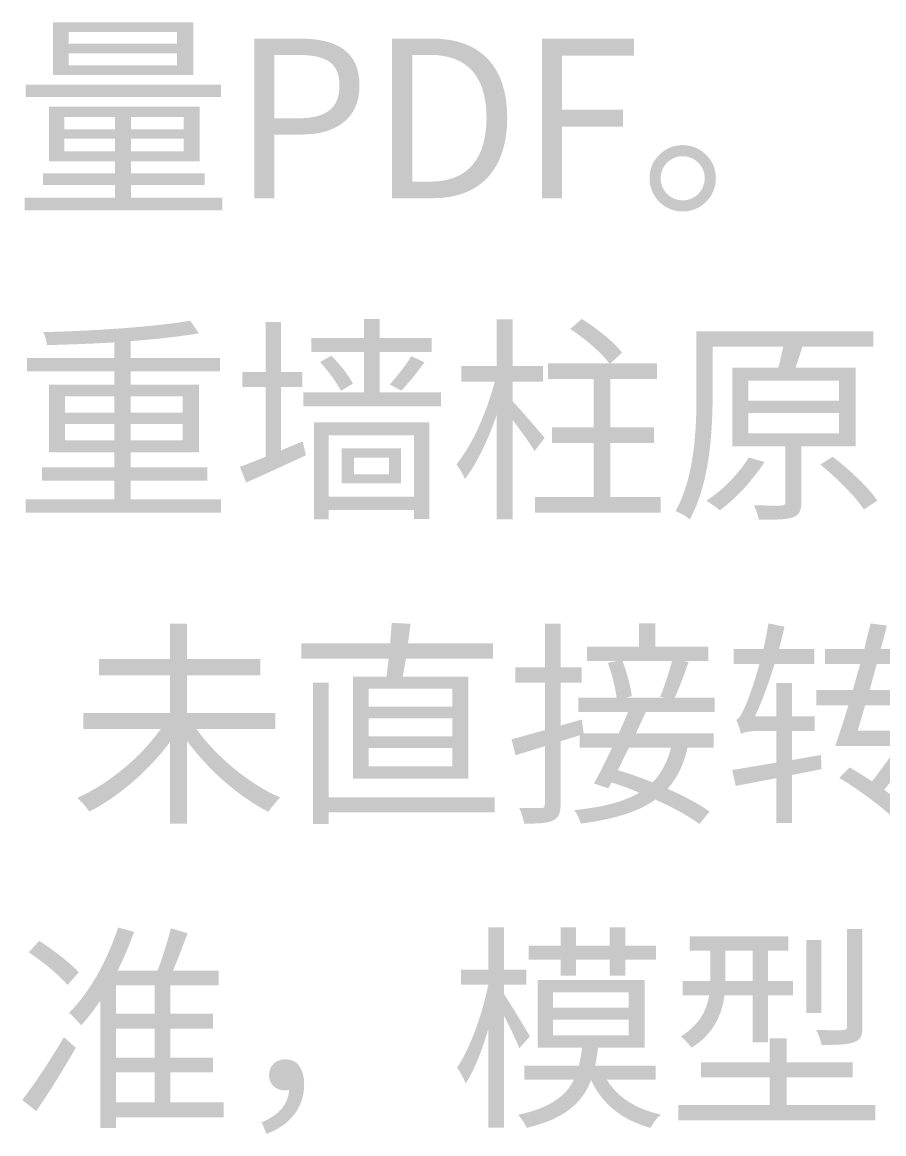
# Model space of a CAD drawing. Header units: millimetres. Extents: x -4600 to 229000, y -4300 to 19460.
# Drawn here: x 21457 to 22590, y 13764 to 15226 of the extents above; entities that cross this region are included whole.
import ezdxf

# ---------------------------------------------------------------- set-up
doc = ezdxf.new("R2010")
doc.units = ezdxf.units.MM
doc.header["$LTSCALE"] = 100
doc.layers.add('A-NOTE', color=7, linetype='Continuous', lineweight=18)

# ---------------------------------------------------------------- blocks, each defined once
blk = doc.blocks.new('A01_SHEET')
at = {"layer": 'A-NOTE'}
h = blk.add_hatch(color=256, dxfattribs=at)
h.paths.add_polyline_path([(21497.8, 15226.5), (21497.8, 15156.9), (21682.6, 15156.9), (21682.6, 15226.5), (21497.8, 15226.5)])
h.paths.add_polyline_path([(21518.7, 15185.5), (21661.1, 15185.5), (21661.1, 15169.8), (21518.7, 15169.8), (21518.7, 15185.5)], flags=0)
h.paths.add_polyline_path([(21518.7, 15213.6), (21661.1, 15213.6), (21661.1, 15198.1), (21518.7, 15198.1), (21518.7, 15213.6)], flags=0)
h = blk.add_hatch(color=256, dxfattribs=at)
edge = h.paths.add_edge_path()
edge.add_line((21762.6, 14995), (21788.9, 14995))
edge.add_line((21788.9, 14995), (21788.9, 15078.7))
edge.add_line((21788.9, 15078.7), (21823.6, 15078.7))
edge.add_spline(control_points=[(21823.6, 15078.7), (21869.7, 15078.7), (21900.9, 15099), (21900.9, 15143.4), (21900.9, 15189.2), (21869.4, 15205), (21822.4, 15205)], knot_values=[0, 0, 0, 0, 1, 1, 1, 2, 2, 2, 2], degree=3, periodic=0)
edge.add_line((21822.4, 15205), (21762.6, 15205))
edge.add_line((21762.6, 15205), (21762.6, 14995))
edge = h.paths.add_edge_path(flags=0)
edge.add_line((21788.9, 15100.1), (21788.9, 15183.5))
edge.add_line((21788.9, 15183.5), (21819, 15183.5))
edge.add_spline(control_points=[(21819, 15183.5), (21855.9, 15183.5), (21874.6, 15174.1), (21874.6, 15143.4), (21874.6, 15113.3), (21857.1, 15100.1), (21820.1, 15100.1)], knot_values=[0, 0, 0, 0, 1, 1, 1, 2, 2, 2, 2], degree=3, periodic=0)
edge.add_line((21820.1, 15100.1), (21788.9, 15100.1))
h = blk.add_hatch(color=256, dxfattribs=at)
edge = h.paths.add_edge_path()
edge.add_line((21943.9, 14995), (21997.5, 14995))
edge.add_spline(control_points=[(21997.5, 14995), (22060.8, 14995), (22095.2, 15034.2), (22095.2, 15100.7), (22095.2, 15167.8), (22060.8, 15205), (21996.3, 15205)], knot_values=[0, 0, 0, 0, 1, 1, 1, 2, 2, 2, 2], degree=3, periodic=0)
edge.add_line((21996.3, 15205), (21943.9, 15205))
edge.add_line((21943.9, 15205), (21943.9, 14995))
edge = h.paths.add_edge_path(flags=0)
edge.add_line((21970.3, 15016.8), (21970.3, 15183.5))
edge.add_line((21970.3, 15183.5), (21994, 15183.5))
edge.add_spline(control_points=[(21994, 15183.5), (22043.6, 15183.5), (22068, 15154), (22068, 15100.7), (22068, 15047.7), (22043.6, 15016.8), (21994, 15016.8)], knot_values=[0, 0, 0, 0, 1, 1, 1, 2, 2, 2, 2], degree=3, periodic=0)
edge.add_line((21994, 15016.8), (21970.3, 15016.8))
for points in [[(22141, 14995), (22167.4, 14995), (22167.4, 15089.3), (22247.6, 15089.3), (22247.6, 15111.6), (22167.4, 15111.6), (22167.4, 15182.7), (22261.9, 15182.7), (22261.9, 15205), (22141, 15205), (22141, 14995)], [(21462, 15144.5), (21462, 15128.2), (21719, 15128.2), (21719, 15144.5), (21462, 15144.5)], [(22229.8, 14035.7), (22229.8, 14011.9), (22185.7, 14011.9), (22185.7, 14035.7), (22165.4, 14035.7), (22165.4, 14011.9), (22123.2, 14011.9), (22123.2, 13993.5), (22165.4, 13993.5), (22165.4, 13972.1), (22185.7, 13972.1), (22185.7, 13993.5), (22229.8, 13993.5), (22229.8, 13972.1), (22250.7, 13972.1), (22250.7, 13993.5), (22290.8, 13993.5), (22290.8, 14011.9), (22250.7, 14011.9), (22250.7, 14035.7), (22229.8, 14035.7)], [(22488.5, 14019.3), (22488.5, 13923.3), (22508.3, 13923.3), (22508.3, 14019.3), (22488.5, 14019.3)], [(22440.4, 13890.1), (22440.4, 13858.3), (22349.9, 13858.3), (22349.9, 13838.5), (22440.4, 13838.5), (22440.4, 13802.2), (22320.1, 13802.2), (22320.1, 13782.1), (22579.3, 13782.1), (22579.3, 13802.2), (22462.5, 13802.2), (22462.5, 13838.5), (22549.5, 13838.5), (22549.5, 13858.3), (22462.5, 13858.3), (22462.5, 13890.1), (22440.4, 13890.1)]]:
    blk.add_hatch(color=256, dxfattribs=at).paths.add_polyline_path(points)
h = blk.add_hatch(color=256, dxfattribs=at)
h.paths.add_polyline_path([(21460.6, 14995.9), (21460.6, 14979.2), (21720.7, 14979.2), (21720.7, 14995.9), (21600.4, 14995.9), (21600.4, 15012.5), (21697.2, 15012.5), (21697.2, 15027.7), (21600.4, 15027.7), (21600.4, 15043.4), (21690.9, 15043.4), (21690.9, 15115.3), (21492.7, 15115.3), (21492.7, 15043.4), (21579.5, 15043.4), (21579.5, 15027.7), (21484.7, 15027.7), (21484.7, 15012.5), (21579.5, 15012.5), (21579.5, 14995.9), (21460.6, 14995.9)])
h.paths.add_polyline_path([(21600.4, 15073.2), (21669.7, 15073.2), (21669.7, 15056.6), (21600.4, 15056.6), (21600.4, 15073.2)], flags=0)
h.paths.add_polyline_path([(21600.4, 15101.9), (21669.7, 15101.9), (21669.7, 15085.8), (21600.4, 15085.8), (21600.4, 15101.9)], flags=0)
h.paths.add_polyline_path([(21513, 15073.2), (21579.5, 15073.2), (21579.5, 15056.6), (21513, 15056.6), (21513, 15073.2)], flags=0)
h.paths.add_polyline_path([(21513, 15101.9), (21579.5, 15101.9), (21579.5, 15085.8), (21513, 15085.8), (21513, 15101.9)], flags=0)
h = blk.add_hatch(color=256, dxfattribs=at)
edge = h.paths.add_edge_path()
edge.add_spline(control_points=[(22325.8, 15064.9), (22302, 15064.9), (22282.3, 15045.4), (22282.3, 15021.4), (22282.3, 14997), (22302, 14977.5), (22325.8, 14977.5), (22350.2, 14977.5), (22369.6, 14997), (22369.6, 15021.4), (22369.6, 15045.4), (22350.2, 15064.9), (22325.8, 15064.9)], knot_values=[0, 0, 0, 0, 1, 1, 1, 2, 2, 2, 3, 3, 3, 4, 4, 4, 4], degree=3, periodic=0)
edge = h.paths.add_edge_path(flags=0)
edge.add_spline(control_points=[(22325.8, 14992.1), (22310, 14992.1), (22296.9, 15005), (22296.9, 15021.4), (22296.9, 15037.1), (22310, 15050.3), (22325.8, 15050.3), (22342.1, 15050.3), (22355, 15037.1), (22355, 15021.4), (22355, 15005), (22342.1, 14992.1), (22325.8, 14992.1)], knot_values=[0, 0, 0, 0, 1, 1, 1, 2, 2, 2, 3, 3, 3, 4, 4, 4, 4], degree=3, periodic=0)
h = blk.add_hatch(color=256, dxfattribs=at)
edge = h.paths.add_edge_path()
edge.add_line((21492.7, 14749.7), (21492.7, 14660.6))
edge.add_line((21492.7, 14660.6), (21578.6, 14660.6))
edge.add_line((21578.6, 14660.6), (21578.6, 14640.8))
edge.add_line((21578.6, 14640.8), (21483.5, 14640.8))
edge.add_line((21483.5, 14640.8), (21483.5, 14623.6))
edge.add_line((21483.5, 14623.6), (21578.6, 14623.6))
edge.add_line((21578.6, 14623.6), (21578.6, 14598.7))
edge.add_line((21578.6, 14598.7), (21462, 14598.7))
edge.add_line((21462, 14598.7), (21462, 14581.2))
edge.add_line((21462, 14581.2), (21719, 14581.2))
edge.add_line((21719, 14581.2), (21719, 14598.7))
edge.add_line((21719, 14598.7), (21600.1, 14598.7))
edge.add_line((21600.1, 14598.7), (21600.1, 14623.6))
edge.add_line((21600.1, 14623.6), (21701, 14623.6))
edge.add_line((21701, 14623.6), (21701, 14640.8))
edge.add_line((21701, 14640.8), (21600.1, 14640.8))
edge.add_line((21600.1, 14640.8), (21600.1, 14660.6))
edge.add_line((21600.1, 14660.6), (21690.1, 14660.6))
edge.add_line((21690.1, 14660.6), (21690.1, 14749.7))
edge.add_line((21690.1, 14749.7), (21600.1, 14749.7))
edge.add_line((21600.1, 14749.7), (21600.1, 14767.2))
edge.add_line((21600.1, 14767.2), (21717.6, 14767.2))
edge.add_line((21717.6, 14767.2), (21717.6, 14784.9))
edge.add_line((21717.6, 14784.9), (21600.1, 14784.9))
edge.add_line((21600.1, 14784.9), (21600.1, 14807))
edge.add_spline(control_points=[(21600.1, 14807), (21633.6, 14809.6), (21665.1, 14813), (21689.8, 14817.3)], knot_values=[0, 0, 0, 0, 1, 1, 1, 1], degree=3, periodic=0)
edge.add_line((21689.8, 14817.3), (21678.3, 14833.9))
edge.add_spline(control_points=[(21678.3, 14833.9), (21633.1, 14825.9), (21552, 14820.5), (21485.2, 14818.8)], knot_values=[0, 0, 0, 0, 1, 1, 1, 1], degree=3, periodic=0)
edge.add_spline(control_points=[(21485.2, 14818.8), (21487.2, 14814.5), (21489.5, 14806.7), (21489.8, 14801.8)], knot_values=[0, 0, 0, 0, 1, 1, 1, 1], degree=3, periodic=0)
edge.add_spline(control_points=[(21489.8, 14801.8), (21517.9, 14802.4), (21548.5, 14803.6), (21578.6, 14805.3)], knot_values=[0, 0, 0, 0, 1, 1, 1, 1], degree=3, periodic=0)
edge.add_line((21578.6, 14805.3), (21578.6, 14784.9))
edge.add_line((21578.6, 14784.9), (21463.7, 14784.9))
edge.add_line((21463.7, 14784.9), (21463.7, 14767.2))
edge.add_line((21463.7, 14767.2), (21578.6, 14767.2))
edge.add_line((21578.6, 14767.2), (21578.6, 14749.7))
edge.add_line((21578.6, 14749.7), (21492.7, 14749.7))
h.paths.add_polyline_path([(21600.1, 14698.1), (21668.3, 14698.1), (21668.3, 14676.4), (21600.1, 14676.4), (21600.1, 14698.1)], flags=0)
h.paths.add_polyline_path([(21600.1, 14734.2), (21668.3, 14734.2), (21668.3, 14712.7), (21600.1, 14712.7), (21600.1, 14734.2)], flags=0)
h.paths.add_polyline_path([(21513.6, 14698.1), (21578.6, 14698.1), (21578.6, 14676.4), (21513.6, 14676.4), (21513.6, 14698.1)], flags=0)
h.paths.add_polyline_path([(21513.6, 14734.2), (21578.6, 14734.2), (21578.6, 14712.7), (21513.6, 14712.7), (21513.6, 14734.2)], flags=0)
h = blk.add_hatch(color=256, dxfattribs=at)
edge = h.paths.add_edge_path()
edge.add_line((21743.6, 14641.7), (21752, 14621.1))
edge.add_spline(control_points=[(21752, 14621.1), (21774.6, 14631.1), (21803.2, 14644), (21830.5, 14656.9)], knot_values=[0, 0, 0, 0, 1, 1, 1, 1], degree=3, periodic=0)
edge.add_line((21830.5, 14656.9), (21826.2, 14675.2))
edge.add_line((21826.2, 14675.2), (21797.5, 14663.2))
edge.add_line((21797.5, 14663.2), (21797.5, 14746.8))
edge.add_line((21797.5, 14746.8), (21825.6, 14746.8))
edge.add_line((21825.6, 14746.8), (21825.6, 14766.6))
edge.add_line((21825.6, 14766.6), (21797.5, 14766.6))
edge.add_line((21797.5, 14766.6), (21797.5, 14832.2))
edge.add_line((21797.5, 14832.2), (21777.7, 14832.2))
edge.add_line((21777.7, 14832.2), (21777.7, 14766.6))
edge.add_line((21777.7, 14766.6), (21746.8, 14766.6))
edge.add_line((21746.8, 14766.6), (21746.8, 14746.8))
edge.add_line((21746.8, 14746.8), (21777.7, 14746.8))
edge.add_line((21777.7, 14746.8), (21777.7, 14654.9))
edge.add_spline(control_points=[(21777.7, 14654.9), (21764.8, 14649.7), (21753.1, 14645.1), (21743.6, 14641.7)], knot_values=[0, 0, 0, 0, 1, 1, 1, 1], degree=3, periodic=0)
h = blk.add_hatch(color=256, dxfattribs=at)
h.paths.add_polyline_path([(21906.9, 14835.9), (21906.9, 14811), (21837.6, 14811), (21837.6, 14792.7), (21906.9, 14792.7), (21906.9, 14739.7), (21827, 14739.7), (21827, 14721.1), (22008.1, 14721.1), (22008.1, 14739.7), (21927.3, 14739.7), (21927.3, 14792.7), (21996, 14792.7), (21996, 14811), (21927.3, 14811), (21927.3, 14835.9), (21906.9, 14835.9)])
edge = h.paths.add_edge_path(flags=0)
edge.add_spline(control_points=[(21969.1, 14787.2), (21962.2, 14775.8), (21949.9, 14760), (21940.8, 14750)], knot_values=[0, 0, 0, 0, 1, 1, 1, 1], degree=3, periodic=0)
edge.add_line((21940.8, 14750), (21955.9, 14742))
edge.add_spline(control_points=[(21955.9, 14742), (21965.4, 14751.7), (21976.8, 14765.5), (21986.3, 14779.2)], knot_values=[0, 0, 0, 0, 1, 1, 1, 1], degree=3, periodic=0)
edge.add_line((21986.3, 14779.2), (21969.1, 14787.2))
edge = h.paths.add_edge_path(flags=0)
edge.add_spline(control_points=[(21849.1, 14779.5), (21859.7, 14768), (21871.4, 14752), (21876.6, 14741.7)], knot_values=[0, 0, 0, 0, 1, 1, 1, 1], degree=3, periodic=0)
edge.add_line((21876.6, 14741.7), (21892.3, 14751.1))
edge.add_spline(control_points=[(21892.3, 14751.1), (21887.2, 14761.7), (21874.9, 14776.9), (21864, 14787.8)], knot_values=[0, 0, 0, 0, 1, 1, 1, 1], degree=3, periodic=0)
edge.add_line((21864, 14787.8), (21849.1, 14779.5))
h = blk.add_hatch(color=256, dxfattribs=at)
edge = h.paths.add_edge_path()
edge.add_line((22081.4, 14835.7), (22081.4, 14774.3))
edge.add_line((22081.4, 14774.3), (22035, 14774.3))
edge.add_line((22035, 14774.3), (22035, 14753.7))
edge.add_line((22035, 14753.7), (22078.8, 14753.7))
edge.add_spline(control_points=[(22078.8, 14753.7), (22068.8, 14714.2), (22048.5, 14668.9), (22028.4, 14645.1)], knot_values=[0, 0, 0, 0, 1, 1, 1, 1], degree=3, periodic=0)
edge.add_spline(control_points=[(22028.4, 14645.1), (22031.9, 14640), (22037.3, 14631.4), (22039.6, 14625.7)], knot_values=[0, 0, 0, 0, 1, 1, 1, 1], degree=3, periodic=0)
edge.add_spline(control_points=[(22039.6, 14625.7), (22055.1, 14645.4), (22070.2, 14677.2), (22081.4, 14710.2)], knot_values=[0, 0, 0, 0, 1, 1, 1, 1], degree=3, periodic=0)
edge.add_line((22081.4, 14710.2), (22081.4, 14572.4))
edge.add_line((22081.4, 14572.4), (22102.3, 14572.4))
edge.add_line((22102.3, 14572.4), (22102.3, 14703.3))
edge.add_spline(control_points=[(22102.3, 14703.3), (22112.9, 14689.3), (22125.8, 14671.8), (22131, 14662.3)], knot_values=[0, 0, 0, 0, 1, 1, 1, 1], degree=3, periodic=0)
edge.add_line((22131, 14662.3), (22144.4, 14679.8))
edge.add_spline(control_points=[(22144.4, 14679.8), (22138.1, 14687.5), (22112.1, 14717.6), (22102.3, 14727.9)], knot_values=[0, 0, 0, 0, 1, 1, 1, 1], degree=3, periodic=0)
edge.add_line((22102.3, 14727.9), (22102.3, 14753.7))
edge.add_line((22102.3, 14753.7), (22142.4, 14753.7))
edge.add_line((22142.4, 14753.7), (22142.4, 14774.3))
edge.add_line((22142.4, 14774.3), (22102.3, 14774.3))
edge.add_line((22102.3, 14774.3), (22102.3, 14835.7))
edge.add_line((22102.3, 14835.7), (22081.4, 14835.7))
h = blk.add_hatch(color=256, dxfattribs=at)
edge = h.paths.add_edge_path()
edge.add_spline(control_points=[(22178, 14823), (22197.2, 14810.7), (22219.2, 14791.5), (22229.5, 14777.8)], knot_values=[0, 0, 0, 0, 1, 1, 1, 1], degree=3, periodic=0)
edge.add_line((22229.5, 14777.8), (22149, 14777.8))
edge.add_line((22149, 14777.8), (22149, 14757.2))
edge.add_line((22149, 14757.2), (22208.9, 14757.2))
edge.add_line((22208.9, 14757.2), (22208.9, 14693.6))
edge.add_line((22208.9, 14693.6), (22154.2, 14693.6))
edge.add_line((22154.2, 14693.6), (22154.2, 14672.9))
edge.add_line((22154.2, 14672.9), (22208.9, 14672.9))
edge.add_line((22208.9, 14672.9), (22208.9, 14601.9))
edge.add_line((22208.9, 14601.9), (22131.6, 14601.9))
edge.add_line((22131.6, 14601.9), (22131.6, 14581.5))
edge.add_line((22131.6, 14581.5), (22297.1, 14581.5))
edge.add_line((22297.1, 14581.5), (22297.1, 14601.9))
edge.add_line((22297.1, 14601.9), (22231, 14601.9))
edge.add_line((22231, 14601.9), (22231, 14672.9))
edge.add_line((22231, 14672.9), (22288.3, 14672.9))
edge.add_line((22288.3, 14672.9), (22288.3, 14693.6))
edge.add_line((22288.3, 14693.6), (22231, 14693.6))
edge.add_line((22231, 14693.6), (22231, 14757.2))
edge.add_line((22231, 14757.2), (22292, 14757.2))
edge.add_line((22292, 14757.2), (22292, 14777.8))
edge.add_line((22292, 14777.8), (22231, 14777.8))
edge.add_line((22231, 14777.8), (22246.2, 14791.8))
edge.add_spline(control_points=[(22246.2, 14791.8), (22235.6, 14805.9), (22212.6, 14824.2), (22193.2, 14836.2)], knot_values=[0, 0, 0, 0, 1, 1, 1, 1], degree=3, periodic=0)
edge.add_line((22193.2, 14836.2), (22178, 14823))
h = blk.add_hatch(color=256, dxfattribs=at)
edge = h.paths.add_edge_path()
edge.add_line((22391.1, 14772.1), (22391.1, 14668.6))
edge.add_line((22391.1, 14668.6), (22461, 14668.6))
edge.add_line((22461, 14668.6), (22461, 14595.6))
edge.add_spline(control_points=[(22461, 14595.6), (22461, 14592.1), (22459.9, 14591), (22455.6, 14590.7)], knot_values=[0, 0, 0, 0, 1, 1, 1, 1], degree=3, periodic=0)
edge.add_spline(control_points=[(22455.6, 14590.7), (22451.3, 14590.7), (22436.4, 14590.7), (22419.5, 14591)], knot_values=[0, 0, 0, 0, 1, 1, 1, 1], degree=3, periodic=0)
edge.add_spline(control_points=[(22419.5, 14591), (22422.3, 14585.5), (22425.2, 14577.5), (22426.1, 14572.1)], knot_values=[0, 0, 0, 0, 1, 1, 1, 1], degree=3, periodic=0)
edge.add_spline(control_points=[(22426.1, 14572.1), (22448.4, 14572.1), (22462.5, 14572.1), (22471.1, 14575.2), (22479.6, 14578.4), (22481.9, 14584.1), (22481.9, 14595.3)], knot_values=[0, 0, 0, 0, 1, 1, 1, 2, 2, 2, 2], degree=3, periodic=0)
edge.add_line((22481.9, 14595.3), (22481.9, 14668.6))
edge.add_line((22481.9, 14668.6), (22553.3, 14668.6))
edge.add_line((22553.3, 14668.6), (22553.3, 14772.1))
edge.add_line((22553.3, 14772.1), (22474.5, 14772.1))
edge.add_spline(control_points=[(22474.5, 14772.1), (22477.4, 14780.6), (22480.5, 14790.4), (22483.4, 14799.8)], knot_values=[0, 0, 0, 0, 1, 1, 1, 1], degree=3, periodic=0)
edge.add_line((22483.4, 14799.8), (22576.8, 14799.8))
edge.add_line((22576.8, 14799.8), (22576.8, 14819.9))
edge.add_line((22576.8, 14819.9), (22344.1, 14819.9))
edge.add_line((22344.1, 14819.9), (22344.1, 14736.8))
edge.add_spline(control_points=[(22344.1, 14736.8), (22344.1, 14691.8), (22341.8, 14628.5), (22316.6, 14583.5)], knot_values=[0, 0, 0, 0, 1, 1, 1, 1], degree=3, periodic=0)
edge.add_spline(control_points=[(22316.6, 14583.5), (22321.8, 14581.5), (22331.2, 14576.1), (22335.3, 14572.7)], knot_values=[0, 0, 0, 0, 1, 1, 1, 1], degree=3, periodic=0)
edge.add_spline(control_points=[(22335.3, 14572.7), (22361.6, 14619.6), (22365.3, 14689.3), (22365.3, 14736.8)], knot_values=[0, 0, 0, 0, 1, 1, 1, 1], degree=3, periodic=0)
edge.add_line((22365.3, 14736.8), (22365.3, 14799.8))
edge.add_line((22365.3, 14799.8), (22458.2, 14799.8))
edge.add_spline(control_points=[(22458.2, 14799.8), (22456.4, 14791.5), (22454.1, 14780.9), (22451.6, 14772.1)], knot_values=[0, 0, 0, 0, 1, 1, 1, 1], degree=3, periodic=0)
edge.add_line((22451.6, 14772.1), (22391.1, 14772.1))
edge = h.paths.add_edge_path(flags=0)
edge.add_spline(control_points=[(22412.9, 14654), (22399.7, 14632.5), (22378.5, 14610.8), (22357, 14597)], knot_values=[0, 0, 0, 0, 1, 1, 1, 1], degree=3, periodic=0)
edge.add_spline(control_points=[(22357, 14597), (22362.2, 14593.9), (22370.8, 14587.8), (22374.8, 14584.4)], knot_values=[0, 0, 0, 0, 1, 1, 1, 1], degree=3, periodic=0)
edge.add_spline(control_points=[(22374.8, 14584.4), (22395.7, 14599.9), (22418.3, 14623.9), (22433.5, 14648)], knot_values=[0, 0, 0, 0, 1, 1, 1, 1], degree=3, periodic=0)
edge.add_line((22433.5, 14648), (22412.9, 14654))
edge = h.paths.add_edge_path(flags=0)
edge.add_spline(control_points=[(22506.9, 14644.6), (22528.3, 14627.4), (22553.3, 14602.4), (22564.2, 14585.5)], knot_values=[0, 0, 0, 0, 1, 1, 1, 1], degree=3, periodic=0)
edge.add_line((22564.2, 14585.5), (22581.9, 14597.3))
edge.add_spline(control_points=[(22581.9, 14597.3), (22570.2, 14614.5), (22545, 14638.3), (22523.2, 14654.9)], knot_values=[0, 0, 0, 0, 1, 1, 1, 1], degree=3, periodic=0)
edge.add_line((22523.2, 14654.9), (22506.9, 14644.6))
h.paths.add_polyline_path([(22412.3, 14712.5), (22531.5, 14712.5), (22531.5, 14685.8), (22412.3, 14685.8), (22412.3, 14712.5)], flags=0)
h.paths.add_polyline_path([(22412.3, 14754.9), (22531.5, 14754.9), (22531.5, 14728.8), (22412.3, 14728.8), (22412.3, 14754.9)], flags=0)
h = blk.add_hatch(color=256, dxfattribs=at)
h.paths.add_polyline_path([(21841.1, 14700.1), (21841.1, 14572.4), (21860.2, 14572.4), (21860.2, 14585), (21972.6, 14585), (21972.6, 14573.2), (21992.6, 14573.2), (21992.6, 14700.1), (21841.1, 14700.1)])
h.paths.add_polyline_path([(21860.2, 14602.2), (21860.2, 14683), (21972.6, 14683), (21972.6, 14602.2), (21860.2, 14602.2)], flags=0)
h.paths.add_polyline_path([(21877.7, 14665.8), (21877.7, 14619.9), (21955.6, 14619.9), (21955.6, 14665.8), (21877.7, 14665.8)], flags=0)
h.paths.add_polyline_path([(21893.5, 14653.7), (21939.6, 14653.7), (21939.6, 14632), (21893.5, 14632), (21893.5, 14653.7)], flags=0)
h = blk.add_hatch(color=256, dxfattribs=at)
edge = h.paths.add_edge_path()
edge.add_line((21651.7, 14435.4), (21651.7, 14388.7))
edge.add_line((21651.7, 14388.7), (21558.3, 14388.7))
edge.add_line((21558.3, 14388.7), (21558.3, 14367.5))
edge.add_line((21558.3, 14367.5), (21651.7, 14367.5))
edge.add_line((21651.7, 14367.5), (21651.7, 14317.9))
edge.add_line((21651.7, 14317.9), (21537.9, 14317.9))
edge.add_line((21537.9, 14317.9), (21537.9, 14296.7))
edge.add_line((21537.9, 14296.7), (21639.4, 14296.7))
edge.add_spline(control_points=[(21639.4, 14296.7), (21613.6, 14259.7), (21570, 14223.9), (21529.9, 14206.2)], knot_values=[0, 0, 0, 0, 1, 1, 1, 1], degree=3, periodic=0)
edge.add_spline(control_points=[(21529.9, 14206.2), (21534.8, 14201.9), (21542, 14193.6), (21545.7, 14188.1)], knot_values=[0, 0, 0, 0, 1, 1, 1, 1], degree=3, periodic=0)
edge.add_spline(control_points=[(21545.7, 14188.1), (21583.5, 14207.6), (21623.9, 14241.7), (21651.7, 14279.8)], knot_values=[0, 0, 0, 0, 1, 1, 1, 1], degree=3, periodic=0)
edge.add_line((21651.7, 14279.8), (21651.7, 14172.1))
edge.add_line((21651.7, 14172.1), (21674.3, 14172.1))
edge.add_line((21674.3, 14172.1), (21674.3, 14280.9))
edge.add_spline(control_points=[(21674.3, 14280.9), (21702.4, 14242.6), (21743.1, 14207), (21781.2, 14187.8)], knot_values=[0, 0, 0, 0, 1, 1, 1, 1], degree=3, periodic=0)
edge.add_spline(control_points=[(21781.2, 14187.8), (21784.9, 14193.6), (21792.1, 14202.2), (21796.9, 14206.5)], knot_values=[0, 0, 0, 0, 1, 1, 1, 1], degree=3, periodic=0)
edge.add_spline(control_points=[(21796.9, 14206.5), (21756.8, 14223.9), (21713, 14259.7), (21686.6, 14296.7)], knot_values=[0, 0, 0, 0, 1, 1, 1, 1], degree=3, periodic=0)
edge.add_line((21686.6, 14296.7), (21790.1, 14296.7))
edge.add_line((21790.1, 14296.7), (21790.1, 14317.9))
edge.add_line((21790.1, 14317.9), (21674.3, 14317.9))
edge.add_line((21674.3, 14317.9), (21674.3, 14367.5))
edge.add_line((21674.3, 14367.5), (21770.6, 14367.5))
edge.add_line((21770.6, 14367.5), (21770.6, 14388.7))
edge.add_line((21770.6, 14388.7), (21674.3, 14388.7))
edge.add_line((21674.3, 14388.7), (21674.3, 14435.4))
edge.add_line((21674.3, 14435.4), (21651.7, 14435.4))
h = blk.add_hatch(color=256, dxfattribs=at)
h.paths.add_polyline_path([(21943.3, 14436.5), (21941.3, 14409.3), (21824.4, 14409.3), (21824.4, 14389.2), (21939.3, 14389.2), (21936.5, 14365.8), (21892.3, 14365.8), (21892.3, 14231.4), (22044.2, 14231.4), (22044.2, 14365.8), (21957.9, 14365.8), (21962, 14389.2), (22076.5, 14389.2), (22076.5, 14409.3), (21964.8, 14409.3), (21968, 14435.1), (21943.3, 14436.5)])
h.paths.add_polyline_path([(21839.6, 14357.7), (21839.6, 14171.8), (21860.5, 14171.8), (21860.5, 14187), (22078.8, 14187), (22078.8, 14207), (21860.5, 14207), (21860.5, 14357.7), (21839.6, 14357.7)], flags=0)
h.paths.add_polyline_path([(21913, 14271.8), (22023, 14271.8), (22023, 14247.7), (21913, 14247.7), (21913, 14271.8)], flags=0)
h.paths.add_polyline_path([(21913, 14349.7), (22023, 14349.7), (22023, 14326.2), (21913, 14326.2), (21913, 14349.7)], flags=0)
h.paths.add_polyline_path([(21913, 14310.7), (22023, 14310.7), (22023, 14287.3), (21913, 14287.3), (21913, 14310.7)], flags=0)
h = blk.add_hatch(color=256, dxfattribs=at)
edge = h.paths.add_edge_path()
edge.add_line((22144.7, 14435.4), (22144.7, 14377.8))
edge.add_line((22144.7, 14377.8), (22105.8, 14377.8))
edge.add_line((22105.8, 14377.8), (22105.8, 14357.7))
edge.add_line((22105.8, 14357.7), (22144.7, 14357.7))
edge.add_line((22144.7, 14357.7), (22144.7, 14295.3))
edge.add_line((22144.7, 14295.3), (22100.9, 14283.2))
edge.add_line((22100.9, 14283.2), (22106.1, 14262.3))
edge.add_line((22106.1, 14262.3), (22144.7, 14274.1))
edge.add_line((22144.7, 14274.1), (22144.7, 14198.2))
edge.add_spline(control_points=[(22144.7, 14198.2), (22144.7, 14194.1), (22143.3, 14192.7), (22139.6, 14192.7), (22135.9, 14192.7), (22124.1, 14192.7), (22110.9, 14193)], knot_values=[0, 0, 0, 0, 1, 1, 1, 2, 2, 2, 2], degree=3, periodic=0)
edge.add_spline(control_points=[(22110.9, 14193), (22113.8, 14187), (22116.7, 14177.8), (22117.5, 14172.4)], knot_values=[0, 0, 0, 0, 1, 1, 1, 1], degree=3, periodic=0)
edge.add_spline(control_points=[(22117.5, 14172.4), (22136.4, 14172.1), (22147.9, 14172.9), (22155.3, 14176.4), (22162.8, 14179.8), (22165.4, 14186.1), (22165.4, 14198.4)], knot_values=[0, 0, 0, 0, 1, 1, 1, 2, 2, 2, 2], degree=3, periodic=0)
edge.add_line((22165.4, 14198.4), (22165.4, 14280.7))
edge.add_line((22165.4, 14280.7), (22190.6, 14288.4))
edge.add_line((22190.6, 14288.4), (22190.6, 14272.1))
edge.add_line((22190.6, 14272.1), (22233, 14272.1))
edge.add_spline(control_points=[(22233, 14272.1), (22224.7, 14254.6), (22216.4, 14237.7), (22209.2, 14225.1)], knot_values=[0, 0, 0, 0, 1, 1, 1, 1], degree=3, periodic=0)
edge.add_line((22209.2, 14225.1), (22228.1, 14218.8))
edge.add_line((22228.1, 14218.8), (22232.4, 14226.5))
edge.add_spline(control_points=[(22232.4, 14226.5), (22244.1, 14222.8), (22256.5, 14218.2), (22268.8, 14213)], knot_values=[0, 0, 0, 0, 1, 1, 1, 1], degree=3, periodic=0)
edge.add_spline(control_points=[(22268.8, 14213), (22248.7, 14201), (22220.9, 14193.9), (22183.4, 14190.1)], knot_values=[0, 0, 0, 0, 1, 1, 1, 1], degree=3, periodic=0)
edge.add_spline(control_points=[(22183.4, 14190.1), (22186.8, 14185.8), (22190.3, 14178.1), (22192, 14172.4)], knot_values=[0, 0, 0, 0, 1, 1, 1, 1], degree=3, periodic=0)
edge.add_spline(control_points=[(22192, 14172.4), (22235.8, 14178.1), (22267.6, 14187.8), (22290, 14203.9)], knot_values=[0, 0, 0, 0, 1, 1, 1, 1], degree=3, periodic=0)
edge.add_spline(control_points=[(22290, 14203.9), (22313.2, 14193.6), (22334.1, 14182.1), (22347.9, 14171.8)], knot_values=[0, 0, 0, 0, 1, 1, 1, 1], degree=3, periodic=0)
edge.add_line((22347.9, 14171.8), (22361.3, 14188.1))
edge.add_spline(control_points=[(22361.3, 14188.1), (22347.9, 14197.9), (22327.8, 14208.5), (22306, 14218.2)], knot_values=[0, 0, 0, 0, 1, 1, 1, 1], degree=3, periodic=0)
edge.add_spline(control_points=[(22306, 14218.2), (22318.9, 14232.2), (22327.2, 14250), (22332.4, 14272.1)], knot_values=[0, 0, 0, 0, 1, 1, 1, 1], degree=3, periodic=0)
edge.add_line((22332.4, 14272.1), (22366.8, 14272.1))
edge.add_line((22366.8, 14272.1), (22366.8, 14291))
edge.add_line((22366.8, 14291), (22264.5, 14291))
edge.add_line((22264.5, 14291), (22277.4, 14319.1))
edge.add_line((22277.4, 14319.1), (22367.9, 14319.1))
edge.add_line((22367.9, 14319.1), (22367.9, 14338))
edge.add_line((22367.9, 14338), (22315.5, 14338))
edge.add_spline(control_points=[(22315.5, 14338), (22321.5, 14350.9), (22328.1, 14368.9), (22333.8, 14385.2)], knot_values=[0, 0, 0, 0, 1, 1, 1, 1], degree=3, periodic=0)
edge.add_line((22333.8, 14385.2), (22325.2, 14386.4))
edge.add_line((22325.2, 14386.4), (22359.6, 14386.4))
edge.add_line((22359.6, 14386.4), (22359.6, 14405.3))
edge.add_line((22359.6, 14405.3), (22290, 14405.3))
edge.add_line((22290, 14405.3), (22290, 14435.7))
edge.add_line((22290, 14435.7), (22268.5, 14435.7))
edge.add_line((22268.5, 14435.7), (22268.5, 14405.3))
edge.add_line((22268.5, 14405.3), (22200.3, 14405.3))
edge.add_line((22200.3, 14405.3), (22200.3, 14386.4))
edge.add_line((22200.3, 14386.4), (22240.4, 14386.4))
edge.add_line((22240.4, 14386.4), (22227.5, 14383.8))
edge.add_spline(control_points=[(22227.5, 14383.8), (22233, 14369.5), (22237.6, 14350.6), (22239, 14338)], knot_values=[0, 0, 0, 0, 1, 1, 1, 1], degree=3, periodic=0)
edge.add_line((22239, 14338), (22188.9, 14338))
edge.add_line((22188.9, 14338), (22188.9, 14319.1))
edge.add_line((22188.9, 14319.1), (22254.2, 14319.1))
edge.add_line((22254.2, 14319.1), (22241.9, 14291))
edge.add_line((22241.9, 14291), (22195.7, 14291))
edge.add_line((22195.7, 14291), (22193.2, 14309.3))
edge.add_line((22193.2, 14309.3), (22165.4, 14301.3))
edge.add_line((22165.4, 14301.3), (22165.4, 14357.7))
edge.add_line((22165.4, 14357.7), (22193.2, 14357.7))
edge.add_line((22193.2, 14357.7), (22193.2, 14377.8))
edge.add_line((22193.2, 14377.8), (22165.4, 14377.8))
edge.add_line((22165.4, 14377.8), (22165.4, 14435.4))
edge.add_line((22165.4, 14435.4), (22144.7, 14435.4))
edge = h.paths.add_edge_path(flags=0)
edge.add_line((22255.3, 14272.1), (22310.6, 14272.1))
edge.add_spline(control_points=[(22310.6, 14272.1), (22305.7, 14253.4), (22298, 14238.3), (22286.3, 14226.5)], knot_values=[0, 0, 0, 0, 1, 1, 1, 1], degree=3, periodic=0)
edge.add_spline(control_points=[(22286.3, 14226.5), (22270.8, 14232.8), (22255.3, 14238.3), (22240.7, 14242.6)], knot_values=[0, 0, 0, 0, 1, 1, 1, 1], degree=3, periodic=0)
edge.add_line((22240.7, 14242.6), (22255.3, 14272.1))
edge = h.paths.add_edge_path(flags=0)
edge.add_line((22246.7, 14386.4), (22312, 14386.4))
edge.add_spline(control_points=[(22312, 14386.4), (22308.3, 14372.1), (22301.7, 14352), (22296.3, 14339.1)], knot_values=[0, 0, 0, 0, 1, 1, 1, 1], degree=3, periodic=0)
edge.add_line((22296.3, 14339.1), (22302.9, 14338))
edge.add_line((22302.9, 14338), (22251, 14338))
edge.add_line((22251, 14338), (22259, 14340))
edge.add_spline(control_points=[(22259, 14340), (22257.9, 14351.7), (22252.5, 14371.2), (22246.7, 14386.4)], knot_values=[0, 0, 0, 0, 1, 1, 1, 1], degree=3, periodic=0)
h = blk.add_hatch(color=256, dxfattribs=at)
edge = h.paths.add_edge_path()
edge.add_spline(control_points=[(22402.9, 14290.1), (22405.2, 14292.4), (22414, 14294.1), (22423.8, 14294.1)], knot_values=[0, 0, 0, 0, 1, 1, 1, 1], degree=3, periodic=0)
edge.add_line((22423.8, 14294.1), (22449.3, 14294.1))
edge.add_line((22449.3, 14294.1), (22449.3, 14252.6))
edge.add_line((22449.3, 14252.6), (22391.1, 14242.8))
edge.add_line((22391.1, 14242.8), (22395.7, 14221.9))
edge.add_line((22395.7, 14221.9), (22449.3, 14232.2))
edge.add_line((22449.3, 14232.2), (22449.3, 14173.2))
edge.add_line((22449.3, 14173.2), (22469.9, 14173.2))
edge.add_line((22469.9, 14173.2), (22469.9, 14236.3))
edge.add_line((22469.9, 14236.3), (22508.6, 14244))
edge.add_line((22508.6, 14244), (22507.7, 14262.6))
edge.add_line((22507.7, 14262.6), (22469.9, 14256))
edge.add_line((22469.9, 14256), (22469.9, 14294.1))
edge.add_line((22469.9, 14294.1), (22499.4, 14294.1))
edge.add_line((22499.4, 14294.1), (22499.4, 14313.6))
edge.add_line((22499.4, 14313.6), (22469.9, 14313.6))
edge.add_line((22469.9, 14313.6), (22469.9, 14357.4))
edge.add_line((22469.9, 14357.4), (22449.3, 14357.4))
edge.add_line((22449.3, 14357.4), (22449.3, 14313.6))
edge.add_line((22449.3, 14313.6), (22421.2, 14313.6))
edge.add_spline(control_points=[(22421.2, 14313.6), (22430.4, 14333.7), (22439.2, 14357.4), (22446.7, 14382.1)], knot_values=[0, 0, 0, 0, 1, 1, 1, 1], degree=3, periodic=0)
edge.add_line((22446.7, 14382.1), (22499.1, 14382.1))
edge.add_line((22499.1, 14382.1), (22499.1, 14402.1))
edge.add_line((22499.1, 14402.1), (22452.7, 14402.1))
edge.add_spline(control_points=[(22452.7, 14402.1), (22455.3, 14411.9), (22457.6, 14421.6), (22459.9, 14431.4)], knot_values=[0, 0, 0, 0, 1, 1, 1, 1], degree=3, periodic=0)
edge.add_line((22459.9, 14431.4), (22438.7, 14435.7))
edge.add_spline(control_points=[(22438.7, 14435.7), (22437, 14424.5), (22434.7, 14413.3), (22432.1, 14402.1)], knot_values=[0, 0, 0, 0, 1, 1, 1, 1], degree=3, periodic=0)
edge.add_line((22432.1, 14402.1), (22392.8, 14402.1))
edge.add_line((22392.8, 14402.1), (22392.8, 14382.1))
edge.add_line((22392.8, 14382.1), (22426.9, 14382.1))
edge.add_spline(control_points=[(22426.9, 14382.1), (22420.3, 14358.6), (22413.5, 14339.1), (22410.3, 14331.9)], knot_values=[0, 0, 0, 0, 1, 1, 1, 1], degree=3, periodic=0)
edge.add_spline(control_points=[(22410.3, 14331.9), (22405.2, 14319.6), (22401.1, 14310.2), (22396.3, 14309)], knot_values=[0, 0, 0, 0, 1, 1, 1, 1], degree=3, periodic=0)
edge.add_spline(control_points=[(22396.3, 14309), (22398.9, 14303.9), (22401.7, 14294.1), (22402.9, 14290.1)], knot_values=[0, 0, 0, 0, 1, 1, 1, 1], degree=3, periodic=0)
h = blk.add_hatch(color=256, dxfattribs=at)
edge = h.paths.add_edge_path()
edge.add_line((22501.7, 14348.3), (22501.7, 14327.9))
edge.add_line((22501.7, 14327.9), (22543.8, 14327.9))
edge.add_spline(control_points=[(22543.8, 14327.9), (22537.8, 14307.9), (22531.8, 14289.3), (22526.6, 14274.6)], knot_values=[0, 0, 0, 0, 1, 1, 1, 1], degree=3, periodic=0)
edge.add_line((22526.6, 14274.6), (22609.1, 14274.6))
edge.add_spline(control_points=[(22609.1, 14274.6), (22599.1, 14260.3), (22586.8, 14243.1), (22575, 14227.9)], knot_values=[0, 0, 0, 0, 1, 1, 1, 1], degree=3, periodic=0)
edge.add_spline(control_points=[(22575, 14227.9), (22565, 14234.5), (22555, 14240.8), (22545.5, 14246.3)], knot_values=[0, 0, 0, 0, 1, 1, 1, 1], degree=3, periodic=0)
edge.add_line((22545.5, 14246.3), (22531.8, 14232.5))
edge.add_spline(control_points=[(22531.8, 14232.5), (22561, 14215.1), (22595.1, 14188.7), (22611.7, 14171.8)], knot_values=[0, 0, 0, 0, 1, 1, 1, 1], degree=3, periodic=0)
edge.add_line((22611.7, 14171.8), (22626, 14188.4))
edge.add_spline(control_points=[(22626, 14188.4), (22617.4, 14196.7), (22605.1, 14206.5), (22591.1, 14216.8)], knot_values=[0, 0, 0, 0, 1, 1, 1, 1], degree=3, periodic=0)
edge.add_spline(control_points=[(22591.1, 14216.8), (22609.4, 14240.3), (22629.2, 14267.5), (22643.5, 14288.7)], knot_values=[0, 0, 0, 0, 1, 1, 1, 1], degree=3, periodic=0)
edge.add_line((22643.5, 14288.7), (22628.3, 14296.1))
edge.add_line((22628.3, 14296.1), (22624.9, 14294.7))
edge.add_line((22624.9, 14294.7), (22556.1, 14294.7))
edge.add_line((22556.1, 14294.7), (22565.9, 14327.9))
edge.add_line((22565.9, 14327.9), (22654.4, 14327.9))
edge.add_line((22654.4, 14327.9), (22654.4, 14348.3))
edge.add_line((22654.4, 14348.3), (22571.9, 14348.3))
edge.add_line((22571.9, 14348.3), (22581.1, 14382.1))
edge.add_line((22581.1, 14382.1), (22644.1, 14382.1))
edge.add_line((22644.1, 14382.1), (22644.1, 14402.1))
edge.add_line((22644.1, 14402.1), (22586.5, 14402.1))
edge.add_line((22586.5, 14402.1), (22594.5, 14432.8))
edge.add_line((22594.5, 14432.8), (22573, 14435.7))
edge.add_line((22573, 14435.7), (22564.7, 14402.1))
edge.add_line((22564.7, 14402.1), (22512.9, 14402.1))
edge.add_line((22512.9, 14402.1), (22512.9, 14382.1))
edge.add_line((22512.9, 14382.1), (22559.3, 14382.1))
edge.add_line((22559.3, 14382.1), (22549.8, 14348.3))
edge.add_line((22549.8, 14348.3), (22501.7, 14348.3))
h = blk.add_hatch(color=256, dxfattribs=at)
edge = h.paths.add_edge_path()
edge.add_spline(control_points=[(21583.5, 14035.7), (21569.5, 13992.4), (21546, 13950.3), (21519, 13923.3)], knot_values=[0, 0, 0, 0, 1, 1, 1, 1], degree=3, periodic=0)
edge.add_spline(control_points=[(21519, 13923.3), (21523.6, 13919.9), (21531.6, 13911), (21534.8, 13907)], knot_values=[0, 0, 0, 0, 1, 1, 1, 1], degree=3, periodic=0)
edge.add_spline(control_points=[(21534.8, 13907), (21543.7, 13916.5), (21552.3, 13927.6), (21560.3, 13939.7)], knot_values=[0, 0, 0, 0, 1, 1, 1, 1], degree=3, periodic=0)
edge.add_line((21560.3, 13939.7), (21560.3, 13772.1))
edge.add_line((21560.3, 13772.1), (21580.9, 13772.1))
edge.add_line((21580.9, 13772.1), (21580.9, 13785.8))
edge.add_line((21580.9, 13785.8), (21722.2, 13785.8))
edge.add_line((21722.2, 13785.8), (21722.2, 13805.9))
edge.add_line((21722.2, 13805.9), (21652, 13805.9))
edge.add_line((21652, 13805.9), (21652, 13845.1))
edge.add_line((21652, 13845.1), (21708.4, 13845.1))
edge.add_line((21708.4, 13845.1), (21708.4, 13864.6))
edge.add_line((21708.4, 13864.6), (21652, 13864.6))
edge.add_line((21652, 13864.6), (21652, 13902.7))
edge.add_line((21652, 13902.7), (21708.4, 13902.7))
edge.add_line((21708.4, 13902.7), (21708.4, 13922.2))
edge.add_line((21708.4, 13922.2), (21652, 13922.2))
edge.add_line((21652, 13922.2), (21652, 13959.4))
edge.add_line((21652, 13959.4), (21715.6, 13959.4))
edge.add_line((21715.6, 13959.4), (21715.6, 13978.9))
edge.add_line((21715.6, 13978.9), (21655.7, 13978.9))
edge.add_spline(control_points=[(21655.7, 13978.9), (21662, 13993.8), (21668.9, 14012.2), (21674.9, 14028.2)], knot_values=[0, 0, 0, 0, 1, 1, 1, 1], degree=3, periodic=0)
edge.add_line((21674.9, 14028.2), (21652.8, 14034.5))
edge.add_spline(control_points=[(21652.8, 14034.5), (21648.8, 14018.2), (21641.9, 13995.5), (21635.3, 13978.9)], knot_values=[0, 0, 0, 0, 1, 1, 1, 1], degree=3, periodic=0)
edge.add_line((21635.3, 13978.9), (21582.9, 13978.9))
edge.add_spline(control_points=[(21582.9, 13978.9), (21590.9, 13995.3), (21598.4, 14012.4), (21604.4, 14029.9)], knot_values=[0, 0, 0, 0, 1, 1, 1, 1], degree=3, periodic=0)
edge.add_line((21604.4, 14029.9), (21583.5, 14035.7))
h.paths.add_polyline_path([(21631.6, 13845.1), (21631.6, 13805.9), (21580.9, 13805.9), (21580.9, 13845.1), (21631.6, 13845.1)], flags=0)
h.paths.add_polyline_path([(21631.6, 13902.7), (21631.6, 13864.6), (21580.9, 13864.6), (21580.9, 13902.7), (21631.6, 13902.7)], flags=0)
h.paths.add_polyline_path([(21631.6, 13922.2), (21580.9, 13922.2), (21580.9, 13959.4), (21631.6, 13959.4), (21631.6, 13922.2)], flags=0)
h = blk.add_hatch(color=256, dxfattribs=at)
edge = h.paths.add_edge_path()
edge.add_line((22070.2, 14035.7), (22070.2, 13980.4))
edge.add_line((22070.2, 13980.4), (22034.4, 13980.4))
edge.add_line((22034.4, 13980.4), (22034.4, 13960.3))
edge.add_line((22034.4, 13960.3), (22070.2, 13960.3))
edge.add_line((22070.2, 13960.3), (22070.2, 13960))
edge.add_spline(control_points=[(22070.2, 13960), (22062.5, 13921.1), (22045.9, 13875.5), (22029.3, 13851.4)], knot_values=[0, 0, 0, 0, 1, 1, 1, 1], degree=3, periodic=0)
edge.add_spline(control_points=[(22029.3, 13851.4), (22033, 13846.3), (22038.2, 13836.8), (22040.7, 13830.5)], knot_values=[0, 0, 0, 0, 1, 1, 1, 1], degree=3, periodic=0)
edge.add_spline(control_points=[(22040.7, 13830.5), (22051.6, 13847.4), (22061.9, 13873.5), (22070.2, 13901.6)], knot_values=[0, 0, 0, 0, 1, 1, 1, 1], degree=3, periodic=0)
edge.add_line((22070.2, 13901.6), (22070.2, 13772.4))
edge.add_line((22070.2, 13772.4), (22090.9, 13772.4))
edge.add_line((22090.9, 13772.4), (22090.9, 13919.9))
edge.add_spline(control_points=[(22090.9, 13919.9), (22098.6, 13904.7), (22107.5, 13886.4), (22111.2, 13876.9)], knot_values=[0, 0, 0, 0, 1, 1, 1, 1], degree=3, periodic=0)
edge.add_line((22111.2, 13876.9), (22125, 13892.4))
edge.add_spline(control_points=[(22125, 13892.4), (22120.1, 13901.3), (22098.3, 13937.1), (22090.9, 13948.3)], knot_values=[0, 0, 0, 0, 1, 1, 1, 1], degree=3, periodic=0)
edge.add_line((22090.9, 13948.3), (22090.9, 13960.3))
edge.add_line((22090.9, 13960.3), (22120.4, 13960.3))
edge.add_line((22120.4, 13960.3), (22120.4, 13980.4))
edge.add_line((22120.4, 13980.4), (22090.9, 13980.4))
edge.add_line((22090.9, 13980.4), (22090.9, 14035.7))
edge.add_line((22090.9, 14035.7), (22070.2, 14035.7))
h = blk.add_hatch(color=256, dxfattribs=at)
edge = h.paths.add_edge_path()
edge.add_line((22325.8, 13965.5), (22325.8, 13946.3))
edge.add_line((22325.8, 13946.3), (22360.8, 13946.3))
edge.add_spline(control_points=[(22360.8, 13946.3), (22357.6, 13927.1), (22348.1, 13907.6), (22323.5, 13892.4)], knot_values=[0, 0, 0, 0, 1, 1, 1, 1], degree=3, periodic=0)
edge.add_spline(control_points=[(22323.5, 13892.4), (22327.5, 13889.5), (22334.7, 13881.5), (22337.5, 13877.5)], knot_values=[0, 0, 0, 0, 1, 1, 1, 1], degree=3, periodic=0)
edge.add_spline(control_points=[(22337.5, 13877.5), (22366.8, 13895.6), (22377.7, 13921.3), (22380.8, 13946.3)], knot_values=[0, 0, 0, 0, 1, 1, 1, 1], degree=3, periodic=0)
edge.add_line((22380.8, 13946.3), (22417.8, 13946.3))
edge.add_line((22417.8, 13946.3), (22417.8, 13884.7))
edge.add_line((22417.8, 13884.7), (22438.1, 13884.7))
edge.add_line((22438.1, 13884.7), (22438.1, 13946.3))
edge.add_line((22438.1, 13946.3), (22470.8, 13946.3))
edge.add_line((22470.8, 13946.3), (22470.8, 13965.5))
edge.add_line((22470.8, 13965.5), (22438.1, 13965.5))
edge.add_line((22438.1, 13965.5), (22438.1, 14005))
edge.add_line((22438.1, 14005), (22464.7, 14005))
edge.add_line((22464.7, 14005), (22464.7, 14023.9))
edge.add_line((22464.7, 14023.9), (22335.3, 14023.9))
edge.add_line((22335.3, 14023.9), (22335.3, 14005))
edge.add_line((22335.3, 14005), (22362.5, 14005))
edge.add_line((22362.5, 14005), (22362.5, 13967.5))
edge.add_line((22362.5, 13967.5), (22362.5, 13965.5))
edge.add_line((22362.5, 13965.5), (22325.8, 13965.5))
h.paths.add_polyline_path([(22417.8, 14005), (22417.8, 13965.5), (22382.2, 13965.5), (22382.2, 13967.2), (22382.2, 14005), (22417.8, 14005)], flags=0)
h = blk.add_hatch(color=256, dxfattribs=at)
edge = h.paths.add_edge_path()
edge.add_line((22542.1, 14033.9), (22542.1, 13905.9))
edge.add_spline(control_points=[(22542.1, 13905.9), (22542.1, 13902.1), (22541, 13901), (22536.4, 13900.7), (22532.1, 13900.4), (22517.7, 13900.4), (22501.4, 13901)], knot_values=[0, 0, 0, 0, 1, 1, 1, 2, 2, 2, 2], degree=3, periodic=0)
edge.add_spline(control_points=[(22501.4, 13901), (22504.6, 13895.3), (22507.4, 13887), (22508.6, 13881.2)], knot_values=[0, 0, 0, 0, 1, 1, 1, 1], degree=3, periodic=0)
edge.add_spline(control_points=[(22508.6, 13881.2), (22528.9, 13881.2), (22543, 13881.5), (22551.6, 13885)], knot_values=[0, 0, 0, 0, 1, 1, 1, 1], degree=3, periodic=0)
edge.add_spline(control_points=[(22551.6, 13885), (22560.2, 13888.1), (22562.4, 13893.6), (22562.4, 13905.6)], knot_values=[0, 0, 0, 0, 1, 1, 1, 1], degree=3, periodic=0)
edge.add_line((22562.4, 13905.6), (22562.4, 14033.9))
edge.add_line((22562.4, 14033.9), (22542.1, 14033.9))
h = blk.add_hatch(color=256, dxfattribs=at)
edge = h.paths.add_edge_path()
edge.add_spline(control_points=[(21466, 14003), (21484.4, 13991), (21506.7, 13972.3), (21517, 13960)], knot_values=[0, 0, 0, 0, 1, 1, 1, 1], degree=3, periodic=0)
edge.add_line((21517, 13960), (21531.6, 13976.6))
edge.add_spline(control_points=[(21531.6, 13976.6), (21520.8, 13989.2), (21498.1, 14006.1), (21479.8, 14018.2)], knot_values=[0, 0, 0, 0, 1, 1, 1, 1], degree=3, periodic=0)
edge.add_line((21479.8, 14018.2), (21466, 14003))
h = blk.add_hatch(color=256, dxfattribs=at)
edge = h.paths.add_edge_path()
edge.add_line((22135.3, 13966.6), (22135.3, 13877.8))
edge.add_line((22135.3, 13877.8), (22193.7, 13877.8))
edge.add_spline(control_points=[(22193.7, 13877.8), (22192.6, 13869.2), (22191.4, 13861.5), (22189.4, 13854)], knot_values=[0, 0, 0, 0, 1, 1, 1, 1], degree=3, periodic=0)
edge.add_line((22189.4, 13854), (22117.5, 13854))
edge.add_line((22117.5, 13854), (22117.5, 13835.7))
edge.add_line((22117.5, 13835.7), (22183.1, 13835.7))
edge.add_spline(control_points=[(22183.1, 13835.7), (22172.2, 13813.6), (22151.6, 13798.4), (22109.5, 13789.3)], knot_values=[0, 0, 0, 0, 1, 1, 1, 1], degree=3, periodic=0)
edge.add_spline(control_points=[(22109.5, 13789.3), (22113.5, 13785), (22118.9, 13777), (22121, 13772.1)], knot_values=[0, 0, 0, 0, 1, 1, 1, 1], degree=3, periodic=0)
edge.add_spline(control_points=[(22121, 13772.1), (22170.8, 13784.1), (22194, 13804.7), (22205.5, 13835.1)], knot_values=[0, 0, 0, 0, 1, 1, 1, 1], degree=3, periodic=0)
edge.add_spline(control_points=[(22205.5, 13835.1), (22219.8, 13803.6), (22246.4, 13782.1), (22283.7, 13772.1)], knot_values=[0, 0, 0, 0, 1, 1, 1, 1], degree=3, periodic=0)
edge.add_spline(control_points=[(22283.7, 13772.1), (22286.5, 13777.5), (22292.3, 13785.5), (22296.9, 13789.8)], knot_values=[0, 0, 0, 0, 1, 1, 1, 1], degree=3, periodic=0)
edge.add_spline(control_points=[(22296.9, 13789.8), (22264.5, 13796.7), (22239.8, 13812.5), (22226.1, 13835.7)], knot_values=[0, 0, 0, 0, 1, 1, 1, 1], degree=3, periodic=0)
edge.add_line((22226.1, 13835.7), (22290.3, 13835.7))
edge.add_line((22290.3, 13835.7), (22290.3, 13854))
edge.add_line((22290.3, 13854), (22210.9, 13854))
edge.add_spline(control_points=[(22210.9, 13854), (22212.3, 13861.5), (22213.8, 13869.5), (22214.6, 13877.8)], knot_values=[0, 0, 0, 0, 1, 1, 1, 1], degree=3, periodic=0)
edge.add_line((22214.6, 13877.8), (22275.9, 13877.8))
edge.add_line((22275.9, 13877.8), (22275.9, 13966.6))
edge.add_line((22275.9, 13966.6), (22135.3, 13966.6))
h.paths.add_polyline_path([(22155.3, 13914.5), (22255, 13914.5), (22255, 13893.8), (22155.3, 13893.8), (22155.3, 13914.5)], flags=0)
h.paths.add_polyline_path([(22155.3, 13950.3), (22255, 13950.3), (22255, 13930.2), (22155.3, 13930.2), (22155.3, 13950.3)], flags=0)
h = blk.add_hatch(color=256, dxfattribs=at)
edge = h.paths.add_edge_path()
edge.add_line((21457.4, 13808.8), (21475.8, 13794.1))
edge.add_spline(control_points=[(21475.8, 13794.1), (21492.4, 13818.2), (21512.4, 13850.3), (21527.9, 13877.5)], knot_values=[0, 0, 0, 0, 1, 1, 1, 1], degree=3, periodic=0)
edge.add_line((21527.9, 13877.5), (21512.2, 13891.5))
edge.add_spline(control_points=[(21512.2, 13891.5), (21495.3, 13862.3), (21472.9, 13828.5), (21457.4, 13808.8)], knot_values=[0, 0, 0, 0, 1, 1, 1, 1], degree=3, periodic=0)
h = blk.add_hatch(color=256, dxfattribs=at)
edge = h.paths.add_edge_path()
edge.add_spline(control_points=[(21778.6, 13764.3), (21808.7, 13774.9), (21828.2, 13798.4), (21828.2, 13829.4), (21828.2, 13849.4), (21819.6, 13862.3), (21803.8, 13862.3), (21792.1, 13862.3), (21782, 13855.2), (21782, 13841.7), (21782, 13828.2), (21791.8, 13821.4), (21803.5, 13821.4)], knot_values=[0, 0, 0, 0, 1, 1, 1, 2, 2, 2, 3, 3, 3, 4, 4, 4, 4], degree=3, periodic=0)
edge.add_line((21803.5, 13821.4), (21808.4, 13821.9))
edge.add_spline(control_points=[(21808.4, 13821.9), (21807, 13802.2), (21794.4, 13788.7), (21772.3, 13779.5)], knot_values=[0, 0, 0, 0, 1, 1, 1, 1], degree=3, periodic=0)
edge.add_line((21772.3, 13779.5), (21778.6, 13764.3))

msp = doc.modelspace()

# ---------------------------------------------------------------- block references
msp.add_blockref('A01_SHEET', (0, 0))

doc.saveas('drawing.dxf')
